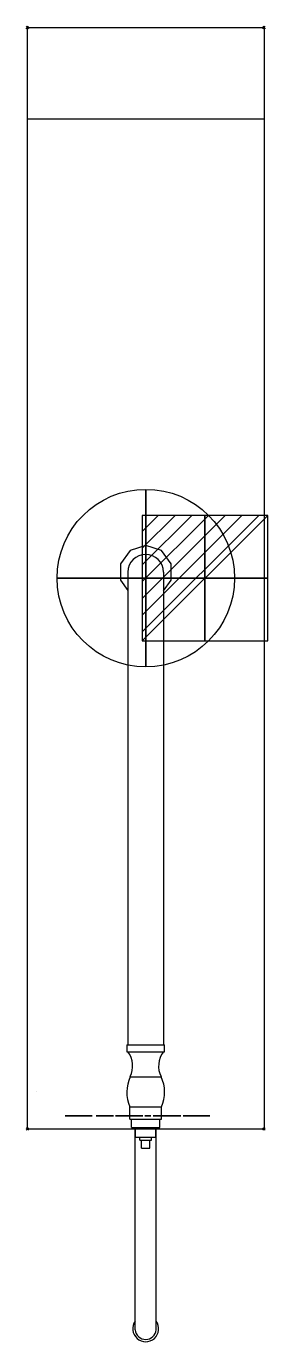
# Model space of a CAD drawing. Header units: millimetres. Extents: x -1 to 203, y -1110 to 1.
import ezdxf

# ---------------------------------------------------------------- set-up
doc = ezdxf.new("R2010")
doc.units = ezdxf.units.MM
doc.header["$PDMODE"] = 3
for name, color, linetype in [('IQ_200_2D', 1, 'Continuous'), ('IQ_204_2D', 7, 'Continuous'), ('IQ_BLACK_3D', 250, 'Continuous'), ('IQ_CON_COLDWATER_INT', 7, 'Continuous'), ('IQ_CON_ELECTRICITY_INT', 7, 'Continuous'), ('IQ_DARKGRAY_3D', 252, 'Continuous'), ('IQ_INS_3D', 3, 'Continuous')]:
    doc.layers.add(name, color=color, linetype=linetype)

# ---------------------------------------------------------------- blocks, each defined once
blk = doc.blocks.new('*X3')
at = {"color": 0}
for p, q in [((286.774344, 2204.447934), (296.618251, 2214.291842)), ((286.774344, 2205.862148), (295.204037, 2214.291842)), ((286.774344, 2207.276361), (293.789824, 2214.291842)), ((286.774344, 2208.690575), (292.37561, 2214.291842)), ((286.774344, 2210.104788), (290.961397, 2214.291842)), ((286.774344, 2211.519002), (289.547183, 2214.291842)), ((286.774344, 2212.933216), (288.13297, 2214.291842))]:
    blk.add_line(p, q, dxfattribs=at)
blk = doc.blocks.new('ELECTRICITY')
for p, q in [((2.121, 2.121), (-2.121, 2.121)), ((-2.121, 2.121), (-2.121, -2.121)), ((-2.121, -2.121), (2.121, 2.121)), ((2.121, -2.121), (2.121, 2.121)), ((-2.121, -2.121), (2.121, -2.121))]:
    blk.add_line(p, q)
at = {"extrusion": (-1, 0, 0)}
for p, q in [((0, -2.121, 2.121), (0, 2.121, 2.121)), ((0, 2.121, -2.121), (0, -2.121, -2.121)), ((0, 2.121, 2.121), (0, 2.121, -2.121)), ((0, 2.121, -2.121), (0, -2.121, 2.121)), ((0, -2.121, -2.121), (0, -2.121, 2.121))]:
    blk.add_line(p, q, dxfattribs=at)
at = {"extrusion": (0, -1, 0)}
for p, q in [((2.121, 0, 2.121), (-2.121, 0, 2.121)), ((-2.121, 0, -2.121), (2.121, 0, -2.121)), ((-2.121, 0, 2.121), (-2.121, 0, -2.121)), ((-2.121, 0, -2.121), (2.121, 0, 2.121)), ((2.121, 0, -2.121), (2.121, 0, 2.121))]:
    blk.add_line(p, q, dxfattribs=at)
at = {"xscale": 0.4000000000000909, "yscale": 0.4000000000000909, "zscale": 0.4000000000000909}
blk.add_blockref('*X3', (-116.831, -883.595), dxfattribs=at)
at = {"extrusion": (-1, 0, 0), "xscale": 0.3999999999999773, "yscale": 0.3999999999999773, "zscale": 0.3999999999999773}
blk.add_blockref('*X3', (-116.831, -883.595), dxfattribs=at)
at = {"extrusion": (0, -1, 0), "xscale": 0.4000000000000909, "yscale": 0.4000000000000909, "zscale": 0.4000000000000909}
blk.add_blockref('*X3', (-116.831, -883.595), dxfattribs=at)
blk = doc.blocks.new('COLDWATER')
blk.add_circle((0, 0), 3)
at = {"extrusion": (-1, 0, 0)}
blk.add_circle((0, 0), 3, dxfattribs=at)
at = {"extrusion": (0, 1, 0)}
blk.add_circle((0, 0), 3, dxfattribs=at)
blk = doc.blocks.new('ELX_Panel2Button')
blk.add_line((-92.5, -33), (-92.5, -33, -0.1))
blk = doc.blocks.new('LogoELXProf1')
at = {"color": 0}
for points, invisible_edges in [([(10.8, 0), (10.8, -2.8), (3, -2.8), (0, 0)], 4), ([(3, -6.9), (0, -11.9), (0, 0), (3, -2.8)], 5), ([(13.1, 0), (16.1, 0), (13.1, -8.2)], 2), ([(16.1, -17.4), (13.1, -17.4), (13.1, -8.2), (16.1, 0)], 4), ([(46.3, 0), (49.3, 0), (49.3, -4.8), (46.3, -12.2)], 4), ([(78.3, 0), (81.3, 0), (78.3, -7.9)], 2), ([(81.3, -17.4), (78.3, -17.4), (78.3, -7.9), (81.3, 0)], 4), ([(0, -11.9), (3, -6.9), (3, -9.8), (3, -12)], 11), ([(0, -11.9), (3, -12), (3, -12.5), (0.1, -13.1)], 5), ([(3, -12.5), (3.1, -12.9), (0.1, -13.1)], 14), ([(10.3, -6.9), (10.3, -9.8), (3, -9.8), (3, -6.9)], 4), ([(18, -11.1), (18.2, -9.5), (21.2, -9.7), (21.1, -11.9)], 14), ([(18.2, -12.8), (18, -11.1), (21.1, -11.9), (21.2, -12.7)], 10), ([(21.2, -9.7), (18.2, -9.5), (18.7, -8), (21.3, -9.1)], 5), ([(21.2, -12.7), (21.5, -13.4), (18.7, -14.2), (18.2, -12.8)], 10), ([(21.6, -8.5), (21.3, -9.1), (18.7, -8), (19.5, -6.8)], 10), ([(19.5, -6.8), (20.5, -5.8), (22, -8), (21.6, -8.5)], 10), ([(20.5, -5.8), (21.7, -5), (22.6, -7.6), (22, -8)], 10), ([(21.1, -11.9), (21.2, -9.7), (27.9, -9.7), (30.9, -11.9)], 5), ([(23.2, -7.3), (21.7, -5), (23.2, -4.6), (23.9, -7.1)], 5), ([(22.6, -7.6), (21.7, -5), (23.2, -7.3)], 3), ([(24.7, -4.4), (24.7, -7), (23.9, -7.1), (23.2, -4.6)], 5), ([(25.4, -7), (24.7, -4.4), (26.2, -4.7), (26, -7.2)], 5), ([(24.7, -7), (24.7, -4.4), (25.4, -7)], 3), ([(26, -7.2), (26.2, -4.7), (27.5, -5.2), (26.5, -7.5)], 5), ([(26.5, -7.5), (27.5, -5.2), (28.6, -5.9), (27, -7.8)], 5), ([(28.6, -5.9), (29.5, -6.8), (27.4, -8.2), (27, -7.8)], 10), ([(27.7, -8.7), (27.4, -8.2), (29.5, -6.8), (30.2, -7.9)], 10), ([(27.8, -9.2), (27.7, -8.7), (30.2, -7.9)], 14), ([(27.8, -9.2), (30.2, -7.9), (30.7, -9.1), (27.9, -9.7)], 5), ([(27.9, -9.7), (30.7, -9.1), (30.9, -10.4), (30.9, -11.9)], 9), ([(32.7, -9.5), (33.2, -8.1), (35.6, -10.1), (32.5, -11.1)], 6), ([(32.5, -11.1), (35.6, -10.1), (35.5, -11.1)], 13), ([(32.7, -12.7), (32.5, -11.1), (35.6, -12), (33.2, -14.1)], 6), ([(32.5, -11.1), (35.5, -11.1), (35.6, -12)], 13), ([(35.9, -9.3), (35.6, -10.1), (33.2, -8.1), (34, -6.8)], 10), ([(35.9, -12.9), (34, -15.3), (33.2, -14.1), (35.6, -12)], 5), ([(36.3, -8.6), (34, -6.8), (35.1, -5.8), (36.9, -7.9)], 5), ([(35.9, -9.3), (34, -6.8), (36.3, -8.6)], 3), ([(36.4, -5), (37.7, -7.5), (36.9, -7.9), (35.1, -5.8)], 5), ([(37.7, -7.5), (36.4, -5), (37.8, -4.5), (38.5, -7.2)], 5), ([(39.4, -4.4), (38.5, -7.2), (37.8, -4.5)], 3), ([(39.4, -4.4), (40.8, -4.5), (39.4, -7.1), (38.5, -7.2)], 10), ([(40.8, -4.5), (42.1, -4.9), (40.4, -7.2), (39.4, -7.1)], 10), ([(42.1, -4.9), (43.3, -5.6), (41.2, -7.5), (40.4, -7.2)], 10), ([(43.3, -5.6), (44.5, -6.6), (41.9, -7.9), (41.2, -7.5)], 10), ([(42.6, -8.5), (41.9, -7.9), (44.5, -6.6)], 2), ([(49.3, -7.5), (49.3, -12), (46.3, -12.2), (49.3, -4.8)], 14), ([(46.3, -12.2), (49.3, -12), (49.4, -12.5)], 13), ([(49.4, -12.5), (49.5, -12.9), (46.5, -13.3), (46.3, -12.2)], 10), ([(49.3, -4.8), (52.1, -4.8), (52.1, -7.5), (49.3, -7.5)], 8), ([(54.6, -4.8), (57.6, -4.8), (57.6, -6.7)], 12), ([(54.6, -4.8), (57.6, -6.7), (57.9, -9.2), (57.6, -10)], 11), ([(57.6, -10.8), (54.6, -4.8), (57.6, -10)], 3), ([(57.6, -10.8), (57.6, -17.4), (54.6, -17.4), (54.6, -4.8)], 8), ([(58.2, -5.9), (59, -5.3), (59.4, -7.7), (57.6, -6.7)], 6), ([(58.8, -8.1), (58.2, -8.6), (57.6, -6.7)], 14), ([(59.4, -7.7), (58.8, -8.1), (57.6, -6.7)], 14), ([(58.2, -8.6), (57.9, -9.2), (57.6, -6.7)], 14), ([(60.1, -7.5), (59, -5.3), (59.9, -4.9), (61, -7.4)], 5), ([(60.1, -7.5), (59.4, -7.7), (59, -5.3)], 14), ([(61, -4.6), (62.2, -4.6), (61, -7.4), (59.9, -4.9)], 6), ([(62.2, -4.6), (62.2, -7.5), (61, -7.4)], 12), ([(65.6, -11.1), (62.8, -12.7), (62.7, -11.1), (62.8, -9.6)], 9), ([(62.8, -9.6), (63.4, -8.1), (65.7, -10.2), (65.6, -11.1)], 10), ([(62.8, -12.7), (65.6, -11.1), (65.7, -12), (63.4, -14.1)], 5), ([(66, -9.4), (65.7, -10.2), (63.4, -8.1), (64.2, -6.9)], 10), ([(66, -12.9), (63.4, -14.1), (65.7, -12)], 3), ([(64.2, -6.9), (65.2, -5.9), (66.5, -8.6), (66, -9.4)], 10), ([(65.2, -5.9), (66.5, -5.1), (67.1, -8), (66.5, -8.6)], 10), ([(66.5, -5.1), (68, -4.6), (67.8, -7.6), (67.1, -8)], 10), ([(68.6, -7.3), (67.8, -7.6), (68, -4.6), (69.5, -4.4)], 10), ([(69.5, -4.4), (69.5, -7.2), (68.6, -7.3)], 13), ([(69.5, -4.4), (71.1, -4.6), (70.5, -7.3), (69.5, -7.2)], 10), ([(71.1, -4.6), (72.6, -5.1), (71.3, -7.6), (70.5, -7.3)], 10), ([(72.6, -5.1), (73.8, -5.9), (72, -8), (71.3, -7.6)], 10), ([(73.8, -5.9), (72.6, -8.6), (72, -8)], 13), ([(72.6, -8.6), (73.8, -5.9), (74.9, -6.9), (73.1, -9.4)], 5), ([(75.7, -8.1), (73.3, -10.2), (73.1, -9.4), (74.9, -6.9)], 5), ([(73.1, -12.9), (73.3, -12), (75.7, -14.1), (74.9, -15.3)], 10), ([(73.3, -10.2), (75.7, -8.1), (76.2, -9.6), (73.4, -11.1)], 5), ([(76.2, -12.7), (75.7, -14.1), (73.3, -12), (73.4, -11.1)], 10), ([(76.4, -11.1), (76.2, -12.7), (73.4, -11.1), (76.2, -9.6)], 6), ([(83.6, -4.8), (86.6, -4.8), (86.6, -12.2), (83.6, -12.4)], 4), ([(83.6, -12.4), (86.6, -12.2), (86.6, -12.8), (83.6, -13.5)], 5), ([(92, -12.8), (92.1, -12.1), (95.1, -12.3), (95, -13.5)], 10), ([(95.1, -4.8), (95.1, -12.3), (92.1, -12.1), (92.1, -4.8)], 2), ([(96.9, -4.8), (100.2, -4.8), (98.8, -7.4)], 2), ([(101.3, -10.8), (104.6, -10.7), (102.9, -13), (98.7, -14.4)], 7), ([(102.9, -8.6), (101.3, -10.8), (98.8, -7.4), (100.2, -4.8)], 5), ([(102.9, -8.6), (106.9, -7.6), (104.6, -10.7), (101.3, -10.8)], 13), ([(105.6, -4.8), (108.9, -4.8), (106.9, -7.6), (102.9, -8.6)], 4), ([(102.9, -13), (104.6, -10.7), (106.4, -13.4)], 13), ([(0.6, -21.3), (-0.6, -20.2), (1.7, -20.2), (1.8, -21.3)], 5), ([(-0.6, -20.2), (0.6, -21.3), (0.6, -23), (-0.6, -26.2)], 5), ([(0.6, -24.1), (0.6, -26.2), (-0.6, -26.2), (0.6, -23)], 12), ([(0.3, -14.2), (0.1, -13.1), (3.1, -12.9), (3.2, -13.2)], 10), ([(3.2, -13.2), (3.4, -13.5), (0.7, -15.1), (0.3, -14.2)], 10), ([(0.6, -23), (1.8, -23), (1.7, -24.1), (0.6, -24.1)], 10), ([(3.4, -13.5), (3.6, -13.8), (0.7, -15.1)], 14), ([(3.6, -13.8), (3.8, -14), (1.3, -15.9), (0.7, -15.1)], 10), ([(3.8, -14), (2.1, -16.6), (1.3, -15.9)], 13), ([(1.8, -21.3), (1.7, -20.2), (2.2, -20.2), (2, -21.4)], 5), ([(1.8, -23), (2, -22.9), (2.2, -24.1), (1.7, -24.1)], 10), ([(2, -21.4), (2.2, -20.2), (2.7, -20.4)], 13), ([(2.7, -20.4), (3.1, -20.7), (2.2, -21.5), (2, -21.4)], 10), ([(2.7, -23.9), (2.2, -24.1), (2, -22.9), (2.2, -22.8)], 10), ([(2.1, -16.6), (3.8, -14), (4, -14.2), (3.1, -17)], 5), ([(3.1, -20.7), (3.4, -21.2), (2.3, -21.6), (2.2, -21.5)], 10), ([(2.2, -22.8), (2.3, -22.7), (3.1, -23.6), (2.7, -23.9)], 10), ([(3.4, -21.2), (3.6, -21.6), (2.4, -21.8), (2.3, -21.6)], 10), ([(3.4, -23.1), (2.3, -22.7), (2.4, -22.5), (3.6, -22.7)], 5), ([(2.3, -22.7), (3.4, -23.1), (3.1, -23.6)], 13), ([(3.6, -21.6), (3.7, -22.1), (2.5, -22), (2.4, -21.8)], 10), ([(3.6, -22.7), (2.4, -22.5), (2.5, -22.3), (3.7, -22.1)], 5), ([(3.7, -22.1), (2.5, -22.3), (2.5, -22)], 13), ([(4, -14.2), (4.2, -14.3), (3.1, -17)], 14), ([(4.2, -14.3), (4.5, -14.4), (3.1, -17)], 14), ([(4.5, -14.4), (4.8, -14.5), (4.3, -17.3), (3.1, -17)], 10), ([(4.8, -14.5), (5, -14.6), (4.3, -17.3)], 14), ([(4.3, -17.3), (5, -14.6), (5.2, -14.6), (5.5, -17.4)], 5), ([(5.5, -17.4), (5.2, -14.6), (5.5, -14.6), (11, -17.4)], 5), ([(11, -14.6), (11, -17.4), (5.5, -14.6)], 2), ([(11.1, -20.2), (10, -21.3), (8.8, -20.2)], 3), ([(8.8, -20.2), (10, -21.3), (10, -23), (8.8, -26.2)], 5), ([(10, -24.1), (10, -26.2), (8.8, -26.2), (10, -23)], 12), ([(11.1, -20.2), (11.6, -20.2), (11.1, -21.3), (10, -21.3)], 10), ([(11.1, -24.1), (10, -24.1), (10, -23), (11.1, -23)], 10), ([(11.3, -21.4), (11.1, -21.3), (11.6, -20.2), (12.1, -20.4)], 10), ([(11.1, -24.1), (11.1, -23), (11.3, -22.9), (12.1, -23.8)], 13), ([(12.1, -23.8), (13.5, -26.2), (12.1, -26.2), (11.1, -24.1)], 8), ([(12.1, -20.4), (12.5, -20.7), (11.5, -21.5), (11.3, -21.4)], 10), ([(11.5, -22.8), (12.5, -23.6), (12.1, -23.8), (11.3, -22.9)], 5), ([(12.5, -20.7), (11.6, -21.6), (11.5, -21.5)], 13), ([(11.6, -22.6), (12.7, -23.3), (12.5, -23.6), (11.5, -22.8)], 5), ([(11.6, -21.6), (12.5, -20.7), (12.8, -21.1), (11.7, -21.8)], 5), ([(12.7, -23.3), (11.6, -22.6), (11.7, -22.4), (13, -22.9)], 5), ([(11.7, -21.8), (12.8, -21.1), (13, -21.6), (11.8, -22)], 5), ([(13.1, -22.5), (13, -22.9), (11.7, -22.4), (11.8, -22.2)], 10), ([(11.8, -22), (13, -21.6), (13.1, -22.1)], 13), ([(11.8, -22.2), (11.8, -22), (13.1, -22.1), (13.1, -22.5)], 10), ([(18.2, -22.4), (19.3, -22.7), (19.3, -23.2), (18.1, -23.2)], 5), ([(18.1, -23.2), (19.3, -23.2), (19.3, -23.7), (18.2, -24)], 5), ([(19.3, -22.7), (18.2, -22.4), (18.5, -21.6), (19.5, -22.2)], 5), ([(19.5, -24.2), (18.5, -24.7), (18.2, -24), (19.3, -23.7)], 5), ([(19.5, -22.2), (18.5, -21.6), (19, -21), (19.8, -21.8)], 5), ([(18.5, -24.7), (19.5, -24.2), (19.8, -24.6), (19, -25.4)], 5), ([(21.5, -13.4), (21.9, -14), (19.4, -15.4), (18.7, -14.2)], 10), ([(20.2, -21.4), (19, -21), (19.7, -20.5), (20.7, -21.2)], 5), ([(19.8, -21.8), (19, -21), (20.2, -21.4)], 3), ([(19.7, -25.9), (19, -25.4), (19.8, -24.6), (20.2, -24.9)], 10), ([(20.5, -16.4), (19.4, -15.4), (21.9, -14), (22.5, -14.5)], 10), ([(20.4, -20.1), (21.2, -21.2), (20.7, -21.2), (19.7, -20.5)], 5), ([(20.2, -24.9), (20.4, -26.2), (19.7, -25.9)], 13), ([(20.4, -26.2), (20.2, -24.9), (20.7, -25.1), (21.2, -26.3)], 5), ([(21.2, -21.2), (20.4, -20.1), (21.2, -20), (21.7, -21.2)], 5), ([(22.5, -14.5), (21.7, -17.1), (20.5, -16.4)], 13), ([(21.2, -25.2), (21.2, -26.3), (20.7, -25.1)], 3), ([(22, -20.1), (21.7, -21.2), (21.2, -20)], 3), ([(21.2, -25.2), (21.7, -25.1), (22, -26.2), (21.2, -26.3)], 10), ([(21.7, -17.1), (22.5, -14.5), (23.2, -14.9), (23.2, -17.6)], 5), ([(22.2, -21.4), (21.7, -21.2), (22, -20.1), (22.8, -20.5)], 10), ([(21.7, -25.1), (22.2, -24.9), (22.8, -25.9), (22, -26.2)], 10), ([(22.6, -21.8), (22.2, -21.4), (22.8, -20.5), (23.4, -21)], 10), ([(22.2, -24.9), (22.6, -24.6), (23.4, -25.4), (22.8, -25.9)], 10), ([(22.6, -21.8), (23.4, -21), (23.9, -21.6), (23, -22.2)], 5), ([(23.4, -25.4), (22.6, -24.6), (23, -24.2), (23.9, -24.7)], 5), ([(24.3, -22.4), (23.2, -22.7), (23, -22.2), (23.9, -21.6)], 5), ([(23.2, -23.7), (23.9, -24.7), (23, -24.2)], 3), ([(23.2, -17.6), (23.2, -14.9), (24, -15.1), (24.8, -17.7)], 5), ([(23.2, -22.7), (24.3, -22.4), (24.4, -23.2), (23.2, -23.2)], 5), ([(23.2, -23.2), (24.4, -23.2), (24.3, -24)], 13), ([(24.3, -24), (23.9, -24.7), (23.2, -23.7), (23.2, -23.2)], 10), ([(24.9, -15.2), (24.8, -17.7), (24, -15.1)], 3), ([(24.9, -15.2), (25.8, -15.1), (25.9, -17.7), (24.8, -17.7)], 10), ([(25.8, -15.1), (26.5, -14.9), (27, -17.4), (25.9, -17.7)], 10), ([(26.5, -14.9), (27.1, -14.6), (28.1, -17), (27, -17.4)], 10), ([(27.1, -14.6), (27.7, -14.2), (29.1, -16.4), (28.1, -17)], 10), ([(27.7, -14.2), (28.3, -13.7), (30.1, -15.5), (29.1, -16.4)], 8), ([(33.3, -20.2), (33.3, -21.3), (30.8, -21.3), (29.5, -20.2)], 4), ([(29.5, -20.2), (30.8, -21.3), (30.8, -22.6), (30.8, -23.7)], 13), ([(30.8, -23.7), (30.8, -26.2), (29.5, -26.2), (29.5, -20.2)], 8), ([(33, -23.7), (30.8, -23.7), (30.8, -22.6), (33, -22.6)], 2), ([(34, -15.3), (35.9, -12.9), (36.3, -13.6), (35.1, -16.4)], 5), ([(36.9, -14.2), (36.4, -17.1), (35.1, -16.4), (36.3, -13.6)], 5), ([(36.4, -17.1), (36.9, -14.2), (37.7, -14.7), (37.8, -17.6)], 5), ([(37.8, -17.6), (37.7, -14.7), (38.5, -14.9)], 13), ([(38.5, -14.9), (39.4, -15), (39.4, -17.8), (37.8, -17.6)], 10), ([(42.2, -20.2), (42.2, -21.3), (39.6, -21.3), (38.4, -20.2)], 4), ([(38.4, -20.2), (39.6, -21.3), (39.6, -22.5), (38.4, -24.2)], 5), ([(39.6, -23.6), (39.6, -23.9), (38.4, -24.2), (39.6, -22.5)], 14), ([(39.7, -24.2), (38.4, -24.7), (38.4, -24.2), (39.6, -23.9)], 5), ([(38.4, -24.7), (39.7, -24.2), (39.8, -24.5), (38.6, -25.1)], 5), ([(39.8, -24.5), (40, -24.7), (38.8, -25.4), (38.6, -25.1)], 10), ([(40, -24.7), (39.5, -26), (39.1, -25.8), (38.8, -25.4)], 9), ([(40.8, -17.7), (39.4, -17.8), (39.4, -15), (40.4, -14.9)], 10), ([(39.5, -26), (40, -24.7), (40.2, -24.9), (39.9, -26.1)], 5), ([(39.6, -22.5), (42, -22.5), (42, -23.6), (39.6, -23.6)], 8), ([(39.9, -26.1), (40.2, -24.9), (40.5, -25), (40.3, -26.2)], 5), ([(42.2, -26.2), (40.3, -26.2), (40.8, -25), (42.2, -25)], 2), ([(40.8, -25), (40.3, -26.2), (40.5, -25)], 3), ([(40.4, -14.9), (41.2, -14.7), (42.1, -17.3), (40.8, -17.7)], 10), ([(41.2, -14.7), (41.9, -14.2), (43.3, -16.6), (42.1, -17.3)], 10), ([(41.9, -14.2), (42.6, -13.7), (44.5, -15.6), (43.3, -16.6)], 8), ([(46.8, -14.4), (46.5, -13.3), (49.5, -12.9), (49.6, -13.3)], 10), ([(49.6, -13.3), (49.8, -13.6), (47.2, -15.3), (46.8, -14.4)], 10), ([(47.9, -24.2), (48.2, -24.6), (47.2, -25.2), (47, -24.8)], 2), ([(47.2, -15.3), (49.8, -13.6), (50, -13.9), (47.9, -16.1)], 5), ([(48.2, -24.6), (48.6, -24.8), (47.5, -25.6), (47.2, -25.2)], 10), ([(47.4, -21.5), (47.5, -20.9), (48.7, -21.5), (48.6, -21.6)], 10), ([(47.4, -22), (47.4, -21.5), (48.6, -21.8), (48.7, -21.9)], 10), ([(48.6, -21.8), (47.4, -21.5), (48.6, -21.6)], 3), ([(48.7, -21.9), (48.7, -22), (47.6, -22.5), (47.4, -22)], 10), ([(47.9, -20.6), (48.7, -21.4), (48.7, -21.5), (47.5, -20.9)], 5), ([(47.5, -25.6), (48.6, -24.8), (47.9, -25.9)], 3), ([(48.7, -22), (47.9, -22.9), (47.6, -22.5)], 13), ([(47.9, -16.1), (50, -13.9), (50.3, -14.1), (48.7, -16.7)], 5), ([(48.3, -20.3), (48.9, -21.2), (48.8, -21.3), (47.9, -20.6)], 5), ([(47.9, -20.6), (48.8, -21.3), (48.7, -21.4)], 13), ([(48.8, -22.1), (48.3, -23.2), (47.9, -22.9), (48.7, -22)], 5), ([(48.6, -24.8), (49, -25), (48.4, -26.1), (47.9, -25.9)], 10), ([(48.8, -20.1), (49.1, -21.2), (48.9, -21.2), (48.3, -20.3)], 5), ([(48.3, -23.2), (48.8, -22.1), (48.9, -22.2)], 13), ([(48.3, -23.2), (48.9, -22.2), (49, -22.3), (48.8, -23.5)], 5), ([(49, -25), (49.5, -25.1), (48.9, -26.3), (48.4, -26.1)], 10), ([(48.7, -16.7), (50.3, -14.1), (50.5, -14.2), (49.7, -17.1)], 5), ([(49.3, -20.1), (49.5, -21.2), (49.2, -21.2), (48.8, -20.1)], 5), ([(49.1, -21.2), (48.8, -20.1), (49.2, -21.2)], 3), ([(48.8, -23.5), (49, -22.3), (49.7, -22.5), (49.4, -23.7)], 5), ([(49.4, -26.3), (48.9, -26.3), (49.5, -25.1), (49.7, -25.1)], 10), ([(49.8, -20.1), (50.2, -20.2), (49.5, -21.2), (49.3, -20.1)], 6), ([(49.4, -23.7), (49.7, -22.5), (50.4, -22.8), (49.9, -23.9)], 5), ([(49.7, -25.1), (49.8, -25.1), (50, -26.2), (49.4, -26.3)], 10), ([(50.2, -20.2), (50.6, -20.4), (49.8, -21.3), (49.5, -21.2)], 10), ([(50.5, -14.2), (50.8, -14.4), (49.7, -17.1)], 14), ([(50.8, -14.4), (51.1, -14.5), (49.7, -17.1)], 14), ([(51.1, -14.5), (51.3, -14.5), (50.8, -17.4), (49.7, -17.1)], 10), ([(50.6, -20.4), (51, -20.8), (50.1, -21.5), (49.8, -21.3)], 10), ([(50.6, -26), (50, -26.2), (49.8, -25.1), (49.9, -25)], 10), ([(49.9, -23.9), (50.4, -22.8), (50.7, -23), (50, -24)], 5), ([(50.1, -24.9), (51.1, -25.6), (50.6, -26), (49.9, -25)], 5), ([(50, -24), (50.7, -23), (51.1, -23.3)], 13), ([(51.1, -23.3), (51.3, -23.6), (50.1, -24.1), (50, -24)], 10), ([(51, -20.8), (51.2, -21.1), (50.3, -21.7), (50.1, -21.5)], 8), ([(51.3, -23.6), (51.5, -24), (50.2, -24.3), (50.1, -24.1)], 10), ([(50.2, -24.6), (51.5, -24.9), (51.3, -25.3), (50.1, -24.8)], 5), ([(50.1, -24.8), (51.3, -25.3), (51.1, -25.6), (50.1, -24.9)], 5), ([(51.5, -24), (51.5, -24.5), (50.2, -24.5), (50.2, -24.3)], 10), ([(50.2, -24.6), (50.2, -24.5), (51.5, -24.5), (51.5, -24.9)], 10), ([(51.3, -14.5), (51.6, -14.6), (50.8, -17.4)], 14), ([(51.6, -14.6), (51.9, -14.6), (52.1, -17.4), (50.8, -17.4)], 10), ([(52.1, -14.6), (52.1, -17.4), (51.9, -14.6)], 2), ([(57, -24.2), (57.3, -24.6), (56.3, -25.2), (56.1, -24.8)], 2), ([(57.3, -24.6), (57.7, -24.8), (56.6, -25.6), (56.3, -25.2)], 10), ([(56.5, -21.5), (56.6, -20.9), (57.8, -21.5), (57.7, -21.6)], 10), ([(56.5, -22), (56.5, -21.5), (57.7, -21.8), (57.7, -21.9)], 10), ([(57.7, -21.8), (56.5, -21.5), (57.7, -21.6)], 3), ([(57.7, -21.9), (57.8, -22), (56.7, -22.5), (56.5, -22)], 10), ([(57, -20.6), (57.8, -21.4), (57.8, -21.5), (56.6, -20.9)], 5), ([(56.6, -25.6), (57.7, -24.8), (57, -25.9)], 3), ([(57.8, -22), (57, -22.9), (56.7, -22.5)], 13), ([(57.4, -20.3), (58, -21.2), (57.9, -21.3), (57, -20.6)], 5), ([(57, -20.6), (57.9, -21.3), (57.8, -21.4)], 13), ([(57.9, -22.1), (57.4, -23.2), (57, -22.9), (57.8, -22)], 5), ([(57.7, -24.8), (58.1, -25), (57.5, -26.1), (57, -25.9)], 10), ([(57.9, -20.1), (58.2, -21.2), (58, -21.2), (57.4, -20.3)], 5), ([(57.4, -23.2), (57.9, -22.1), (58, -22.2)], 13), ([(57.4, -23.2), (58, -22.2), (58.1, -22.3), (57.9, -23.5)], 5), ([(58.1, -25), (58.6, -25.1), (58, -26.3), (57.5, -26.1)], 10), ([(58.4, -20.1), (58.6, -21.2), (58.3, -21.2), (57.9, -20.1)], 5), ([(58.2, -21.2), (57.9, -20.1), (58.3, -21.2)], 3), ([(57.9, -23.5), (58.1, -22.3), (58.8, -22.5), (58.5, -23.7)], 5), ([(58.5, -26.3), (58, -26.3), (58.6, -25.1), (58.7, -25.1)], 10), ([(58.8, -20.1), (59.3, -20.2), (58.6, -21.2), (58.4, -20.1)], 6), ([(58.5, -23.7), (58.8, -22.5), (59.5, -22.8), (59, -23.9)], 5), ([(58.7, -25.1), (58.9, -25.1), (59.1, -26.2), (58.5, -26.3)], 10), ([(59.3, -20.2), (59.7, -20.4), (58.9, -21.3), (58.6, -21.2)], 10), ([(59.7, -20.4), (60.1, -20.8), (59.2, -21.5), (58.9, -21.3)], 10), ([(59.7, -26), (59.1, -26.2), (58.9, -25.1), (59, -25)], 10), ([(59, -23.9), (59.5, -22.8), (59.8, -23), (59.1, -24)], 5), ([(59.2, -24.9), (60.2, -25.6), (59.7, -26), (59, -25)], 5), ([(59.1, -24), (59.8, -23), (60.2, -23.3)], 13), ([(60.2, -23.3), (60.4, -23.6), (59.2, -24.1), (59.1, -24)], 10), ([(60.1, -20.8), (60.3, -21.1), (59.4, -21.7), (59.2, -21.5)], 8), ([(60.4, -23.6), (60.6, -24), (59.3, -24.3), (59.2, -24.1)], 10), ([(59.3, -24.6), (60.6, -24.9), (60.4, -25.3), (59.2, -24.8)], 5), ([(59.2, -24.8), (60.4, -25.3), (60.2, -25.6), (59.2, -24.9)], 5), ([(60.6, -24), (60.6, -24.5), (59.3, -24.5), (59.3, -24.3)], 10), ([(59.3, -24.6), (59.3, -24.5), (60.6, -24.5), (60.6, -24.9)], 10), ([(66, -12.9), (66.5, -13.6), (64.2, -15.3), (63.4, -14.1)], 10), ([(66.5, -13.6), (67.1, -14.2), (65.2, -16.4), (64.2, -15.3)], 10), ([(67.1, -14.2), (67.8, -14.7), (66.5, -17.1), (65.2, -16.4)], 10), ([(68, -17.6), (66.5, -17.1), (67.8, -14.7), (68.6, -15)], 10), ([(68.6, -15), (69.5, -15.1), (69.5, -17.8), (68, -17.6)], 10), ([(71.1, -17.6), (69.5, -17.8), (70.5, -15), (71.3, -14.7)], 10), ([(69.5, -17.8), (69.5, -15.1), (70.5, -15)], 13), ([(71.3, -14.7), (72, -14.2), (72.6, -17.1), (71.1, -17.6)], 10), ([(72, -14.2), (72.6, -13.6), (73.8, -16.4), (72.6, -17.1)], 10), ([(72.2, -23.2), (72.3, -22.4), (73.5, -22.7), (73.4, -23.2)], 10), ([(72.3, -24), (72.2, -23.2), (73.4, -23.2), (73.5, -23.7)], 10), ([(73.7, -22.2), (73.5, -22.7), (72.3, -22.4), (72.6, -21.6)], 10), ([(72.6, -24.7), (72.3, -24), (73.5, -23.7), (73.7, -24.1)], 10), ([(72.6, -13.6), (73.1, -12.9), (74.9, -15.3), (73.8, -16.4)], 10), ([(74, -21.8), (72.6, -21.6), (73.1, -21), (74.4, -21.5)], 5), ([(73.7, -22.2), (72.6, -21.6), (74, -21.8)], 3), ([(74, -24.5), (73.1, -25.4), (72.6, -24.7), (73.7, -24.1)], 5), ([(73.7, -20.5), (74.5, -20.1), (74.4, -21.5), (73.1, -21)], 6), ([(73.1, -25.4), (74, -24.5), (74.4, -24.8), (73.7, -25.9)], 5), ([(74.8, -25), (74.5, -26.2), (73.7, -25.9), (74.4, -24.8)], 5), ([(74.8, -21.4), (74.4, -21.5), (74.5, -20.1), (75.3, -20)], 10), ([(74.5, -26.2), (74.8, -25), (75.3, -25), (75.3, -26.3)], 5), ([(75.3, -20), (75.3, -21.3), (74.8, -21.4)], 13), ([(75.3, -21.3), (75.3, -20), (76.1, -20.1), (75.8, -21.4)], 5), ([(75.8, -25), (76.1, -26.2), (75.3, -26.3), (75.3, -25)], 5), ([(75.8, -21.4), (76.1, -20.1), (76.9, -20.5), (76.2, -21.5)], 5), ([(76.1, -26.2), (75.8, -25), (76.2, -24.8), (76.9, -25.9)], 5), ([(76.2, -21.5), (76.9, -20.5), (77.5, -21), (76.6, -21.8)], 5), ([(76.2, -24.8), (76.6, -24.5), (77.5, -25.4), (76.9, -25.9)], 10), ([(78, -21.6), (76.9, -22.2), (76.6, -21.8), (77.5, -21)], 5), ([(78, -24.7), (76.6, -24.5), (76.9, -24.1), (78.3, -24)], 5), ([(77.5, -25.4), (76.6, -24.5), (78, -24.7)], 3), ([(78, -21.6), (77.1, -22.7), (76.9, -22.2)], 13), ([(77.1, -23.7), (78.4, -23.2), (78.3, -24), (76.9, -24.1)], 5), ([(77.1, -22.7), (78, -21.6), (78.3, -22.4), (77.2, -23.2)], 5), ([(78.4, -23.2), (77.1, -23.7), (77.2, -23.2), (78.3, -22.4)], 5), ([(86.7, -13.3), (83.6, -13.5), (86.6, -12.8)], 3), ([(83.9, -14.5), (83.6, -13.5), (86.7, -13.3), (86.9, -13.8)], 10), ([(84.8, -20.2), (87.6, -24.1), (84.9, -22.4), (83.6, -20.2)], 6), ([(83.6, -26.2), (83.6, -20.2), (84.9, -22.4), (84.9, -26.2)], 2), ([(84.3, -15.4), (83.9, -14.5), (86.9, -13.8), (84.9, -16.1)], 6), ([(84.9, -16.1), (86.9, -13.8), (87.2, -14.2)], 13), ([(87.2, -14.2), (87.5, -14.5), (85.6, -16.7), (84.9, -16.1)], 10), ([(87.6, -24.1), (88.8, -26.2), (87.6, -26.2), (84.9, -22.4)], 9), ([(87.5, -14.5), (87.9, -14.7), (86.4, -17.2), (85.6, -16.7)], 10), ([(87.9, -14.7), (88.3, -14.9), (87.3, -17.5), (86.4, -17.2)], 10), ([(88.3, -14.9), (88.8, -15), (88.3, -17.7), (87.3, -17.5)], 10), ([(87.6, -24.1), (87.6, -20.2), (88.8, -20.2), (88.8, -26.2)], 8), ([(89.3, -17.7), (88.3, -17.7), (88.8, -15), (89.3, -15)], 10), ([(89.3, -17.7), (89.3, -15), (89.8, -15), (90.3, -17.7)], 5), ([(90.3, -17.7), (89.8, -15), (90.3, -14.9), (91.3, -17.5)], 5), ([(90.3, -14.9), (90.7, -14.7), (91.3, -17.5)], 14), ([(90.7, -14.7), (91.1, -14.5), (92.2, -17.2), (91.3, -17.5)], 10), ([(93, -16.7), (91.1, -14.5), (91.4, -14.2), (93.7, -16.1)], 5), ([(92.2, -17.2), (91.1, -14.5), (93, -16.7)], 3), ([(93.7, -16.1), (91.4, -14.2), (91.7, -13.8), (94.3, -15.4)], 5), ([(91.9, -13.3), (95, -13.5), (94.7, -14.5), (91.7, -13.8)], 5), ([(94.7, -14.5), (94.3, -15.4), (91.7, -13.8)], 14), ([(95, -13.5), (91.9, -13.3), (92, -12.8)], 13), ([(96.2, -23.6), (93.7, -26.2), (96.7, -20.2), (96.8, -22.4)], 5), ([(93.7, -26.2), (96.2, -23.6), (95.7, -24.9), (95.1, -26.2)], 3), ([(97.9, -24.9), (95.7, -24.9), (96.2, -23.6), (97.3, -23.6)], 10), ([(99.7, -17.4), (96.5, -17.4), (98.7, -14.4), (102.9, -13)], 4), ([(97.3, -23.6), (96.8, -22.4), (96.7, -20.2), (99.8, -26.2)], 10), ([(99.8, -26.2), (98.5, -26.2), (97.9, -24.9), (97.3, -23.6)], 12), ([(106.1, -17.4), (102.9, -13), (106.4, -13.4), (109.3, -17.4)], 2), ([(104.7, -20.2), (106, -20.2), (106, -25), (104.7, -26.2)], 4), ([(108.3, -26.2), (104.7, -26.2), (106, -25), (108.3, -25)], 2)]:
    blk.add_3dface(points, dxfattribs=dict(at, invisible_edges=invisible_edges))
blk.add_3dface([(65.7, -26.2), (65.7, -20.2), (67, -20.2), (67, -26.2)], dxfattribs=at)

msp = doc.modelspace()

# ---------------------------------------------------------------- linework, layer by layer
at = {"layer": 'IQ_200_2D'}
for p, q in [((0, -930.3), (0, 0)), ((0, 0), (200, 0)), ((200, 0), (200, -930.3)), ((0, -930.3), (90.9, -930.3)), ((90.9, -975.7), (90.9, -930.3)), ((108.8, -1092.7), (108.8, -930.3)), ((108.8, -930.3), (200, -930.3)), ((90.9, -1092.7), (90.9, -975.7)), ((90.9, -1100), (90.9, -1092.7)), ((108.8, -1100), (108.8, -1092.7))]:
    msp.add_line(p, q, dxfattribs=at)
msp.add_arc((99.9, -1099.1), 11, 144.5622, 35.4378, dxfattribs=at)
at = {"layer": 'IQ_204_2D'}
for p, q in [((0, -77.2), (200, -77.2)), ((86.8, -441.8), (78.6, -453.1)), ((100, -437.5), (86.8, -441.8)), ((113.2, -441.8), (100, -437.5)), ((121.4, -453.1), (113.2, -441.8)), ((78.6, -453.1), (78.6, -466.9)), ((121.4, -466.9), (121.4, -453.1)), ((84.9, -460), (84.9, -859.2)), ((114.9, -460), (114.9, -859.2)), ((78.6, -466.9), (84.9, -475.6)), ((114.9, -475.9), (121.4, -466.9)), ((83.9, -859.2), (115.9, -859.2)), ((83.9, -859.2), (83.9, -865.2)), ((83.9, -865.2), (115.9, -865.2)), ((115.9, -865.2), (115.9, -859.2)), ((86.9, -886.2), (112.9, -886.2)), ((86.5, -922.2), (86.5, -911.6)), ((86.5, -911.6), (113.2, -911.6)), ((113.2, -922.2), (113.2, -911.6)), ((86.5, -922.2), (113.2, -922.2)), ((87.9, -929.2), (87.9, -922.2)), ((87.9, -929.2), (111.9, -929.2)), ((90.9, -930.3), (90.9, -929.2)), ((90.9, -930.3), (108.8, -930.3)), ((91.4, -937.2), (91.4, -929.2)), ((108.4, -937.2), (108.4, -929.2)), ((108.8, -930.3), (108.8, -929.2)), ((111.9, -929.2), (111.9, -922.2)), ((91.4, -937.2), (108.4, -937.2)), ((94.9, -939.7), (94.9, -937.2)), ((94.9, -939.7), (104.9, -939.7)), ((96.4, -946.7), (96.4, -939.7)), ((103.4, -946.7), (103.4, -939.7)), ((104.9, -939.7), (104.9, -937.2)), ((96.4, -946.7), (103.4, -946.7))]:
    msp.add_line(p, q, dxfattribs=at)
for centre, radius, start, end in [((99.9, -460), 15, 0, 180), ((68.8, -877.3), 20.1, 333.8016, 37.079), ((130.9, -877.3), 20.1, 142.921, 206.1984), ((113.7, -899.3), 29.8, 154.0607, 204.4025), ((86.1, -899.3), 29.8, 335.5975, 25.9393), ((99.9, -1099.1), 9, 186.0384, 353.9616)]:
    msp.add_arc(centre, radius, start, end, dxfattribs=at)
at = {"layer": 'IQ_INS_3D'}
for p in [(0, 0), (200, 0), (0, -930.3), (200, -930.3)]:
    msp.add_point(p, dxfattribs=at)

# ---------------------------------------------------------------- block references
at = {"layer": 'IQ_BLACK_3D', "extrusion": (0, -1, -2.22045e-16), "xscale": 0.8739761233463132, "yscale": 0.8739761233463132, "zscale": 0.8739761233463132}
msp.add_blockref('LogoELXProf1', (58.6, 639.3, 919.4), dxfattribs=at)
at = {"layer": 'IQ_CON_COLDWATER_INT', "xscale": 25, "yscale": 25, "zscale": 25}
msp.add_blockref('COLDWATER', (100, -465.1), dxfattribs=at)
at = {"layer": 'IQ_CON_ELECTRICITY_INT', "xscale": 25, "yscale": 25, "zscale": 25}
msp.add_blockref('ELECTRICITY', (150, -465.1), dxfattribs=at)
at = {"layer": 'IQ_DARKGRAY_3D', "extrusion": (0, -0.9084, 0.418102)}
msp.add_blockref('ELX_Panel2Button', (100, 275.2, 1100.6), dxfattribs=at)

# ---------------------------------------------------------------- meshes
at = {"layer": 'IQ_BLACK_3D'}
mesh = msp.add_polyface(dxfattribs=at)
corners = [(54.8, -919.4, 639.3), (31.8, -919.4, 639.3), (31.8, -919.4, 616.4), (54.8, -919.4, 616.4), (46.4, -919.4, 617.6), (46.4, -919.4, 638.2), (48.9, -919.4, 637), (51, -919.4, 635.3), (52.6, -919.4, 633.1), (53.6, -919.4, 630.6), (54, -919.4, 627.9), (53.6, -919.4, 625.2), (52.6, -919.4, 622.6), (51, -919.4, 620.4), (48.9, -919.4, 618.7), (45.3, -919.4, 636.7), (44.7, -919.4, 634.5), (43.6, -919.4, 632.6), (42.1, -919.4, 630.9), (40.3, -919.4, 629.7), (38.2, -919.4, 628.8), (36, -919.4, 628.5), (32.6, -919.4, 628.5), (33.1, -919.4, 631), (34.2, -919.4, 633.4), (35.8, -919.4, 635.4), (37.8, -919.4, 636.9), (40.2, -919.4, 638), (42.7, -919.4, 638.4), (45.3, -919.4, 638.2), (36, -919.4, 627.3), (38.2, -919.4, 626.9), (40.3, -919.4, 626.1), (42.1, -919.4, 624.8), (43.6, -919.4, 623.2), (44.7, -919.4, 621.2), (45.3, -919.4, 619.1), (45.3, -919.4, 617.3), (42.7, -919.4, 617.2), (40.2, -919.4, 617.7), (37.8, -919.4, 618.7), (35.8, -919.4, 620.3), (34.2, -919.4, 622.4), (33.1, -919.4, 624.7), (32.6, -919.4, 627.3)]
mesh.append_faces([[corners[k] for k in face] for face in [(14, 3, 13), (41, 2, 40), (39, 2, 38), (9, 0, 8), (7, 0, 6), (6, 0, 5), (15, 5, 29), (21, 30, 20), (24, 1, 23)]], dxfattribs={"vtx0": -1, "vtx1": -1})
mesh.append_faces([[corners[k] for k in face] for face in [(4, 37, 3)]], dxfattribs={"vtx0": -1, "vtx1": -1, "vtx2": -1})
mesh.append_faces([[corners[k] for k in face] for face in [(3, 14, 4), (3, 37, 38, 2), (4, 36, 37), (17, 33, 34, 16), (3, 10, 11), (2, 41, 42), (2, 42, 43), (19, 32, 33, 18), (19, 31, 32), (20, 30, 31, 19), (0, 7, 8), (16, 4, 5, 15), (10, 3, 0), (1, 25, 26), (28, 0, 1)]], dxfattribs={"vtx0": -1, "vtx2": -1})
mesh.append_faces([[corners[k] for k in face] for face in [(12, 13, 3), (11, 12, 3), (39, 40, 2), (43, 44, 2), (9, 10, 0), (17, 18, 33), (22, 23, 1), (27, 28, 1), (26, 27, 1), (24, 25, 1), (34, 35, 16)]], dxfattribs={"vtx1": -1, "vtx2": -1})
mesh.append_faces([[corners[k] for k in face] for face in [(35, 36, 4, 16), (1, 2, 44, 22), (28, 29, 5, 0)]], dxfattribs={"vtx1": -1, "vtx2": -1, "vtx3": -1})
mesh.append_faces([[corners[k] for k in face] for face in [(44, 30, 21, 22)]], dxfattribs={"vtx1": -1, "vtx3": -1})

doc.saveas('drawing.dxf')
